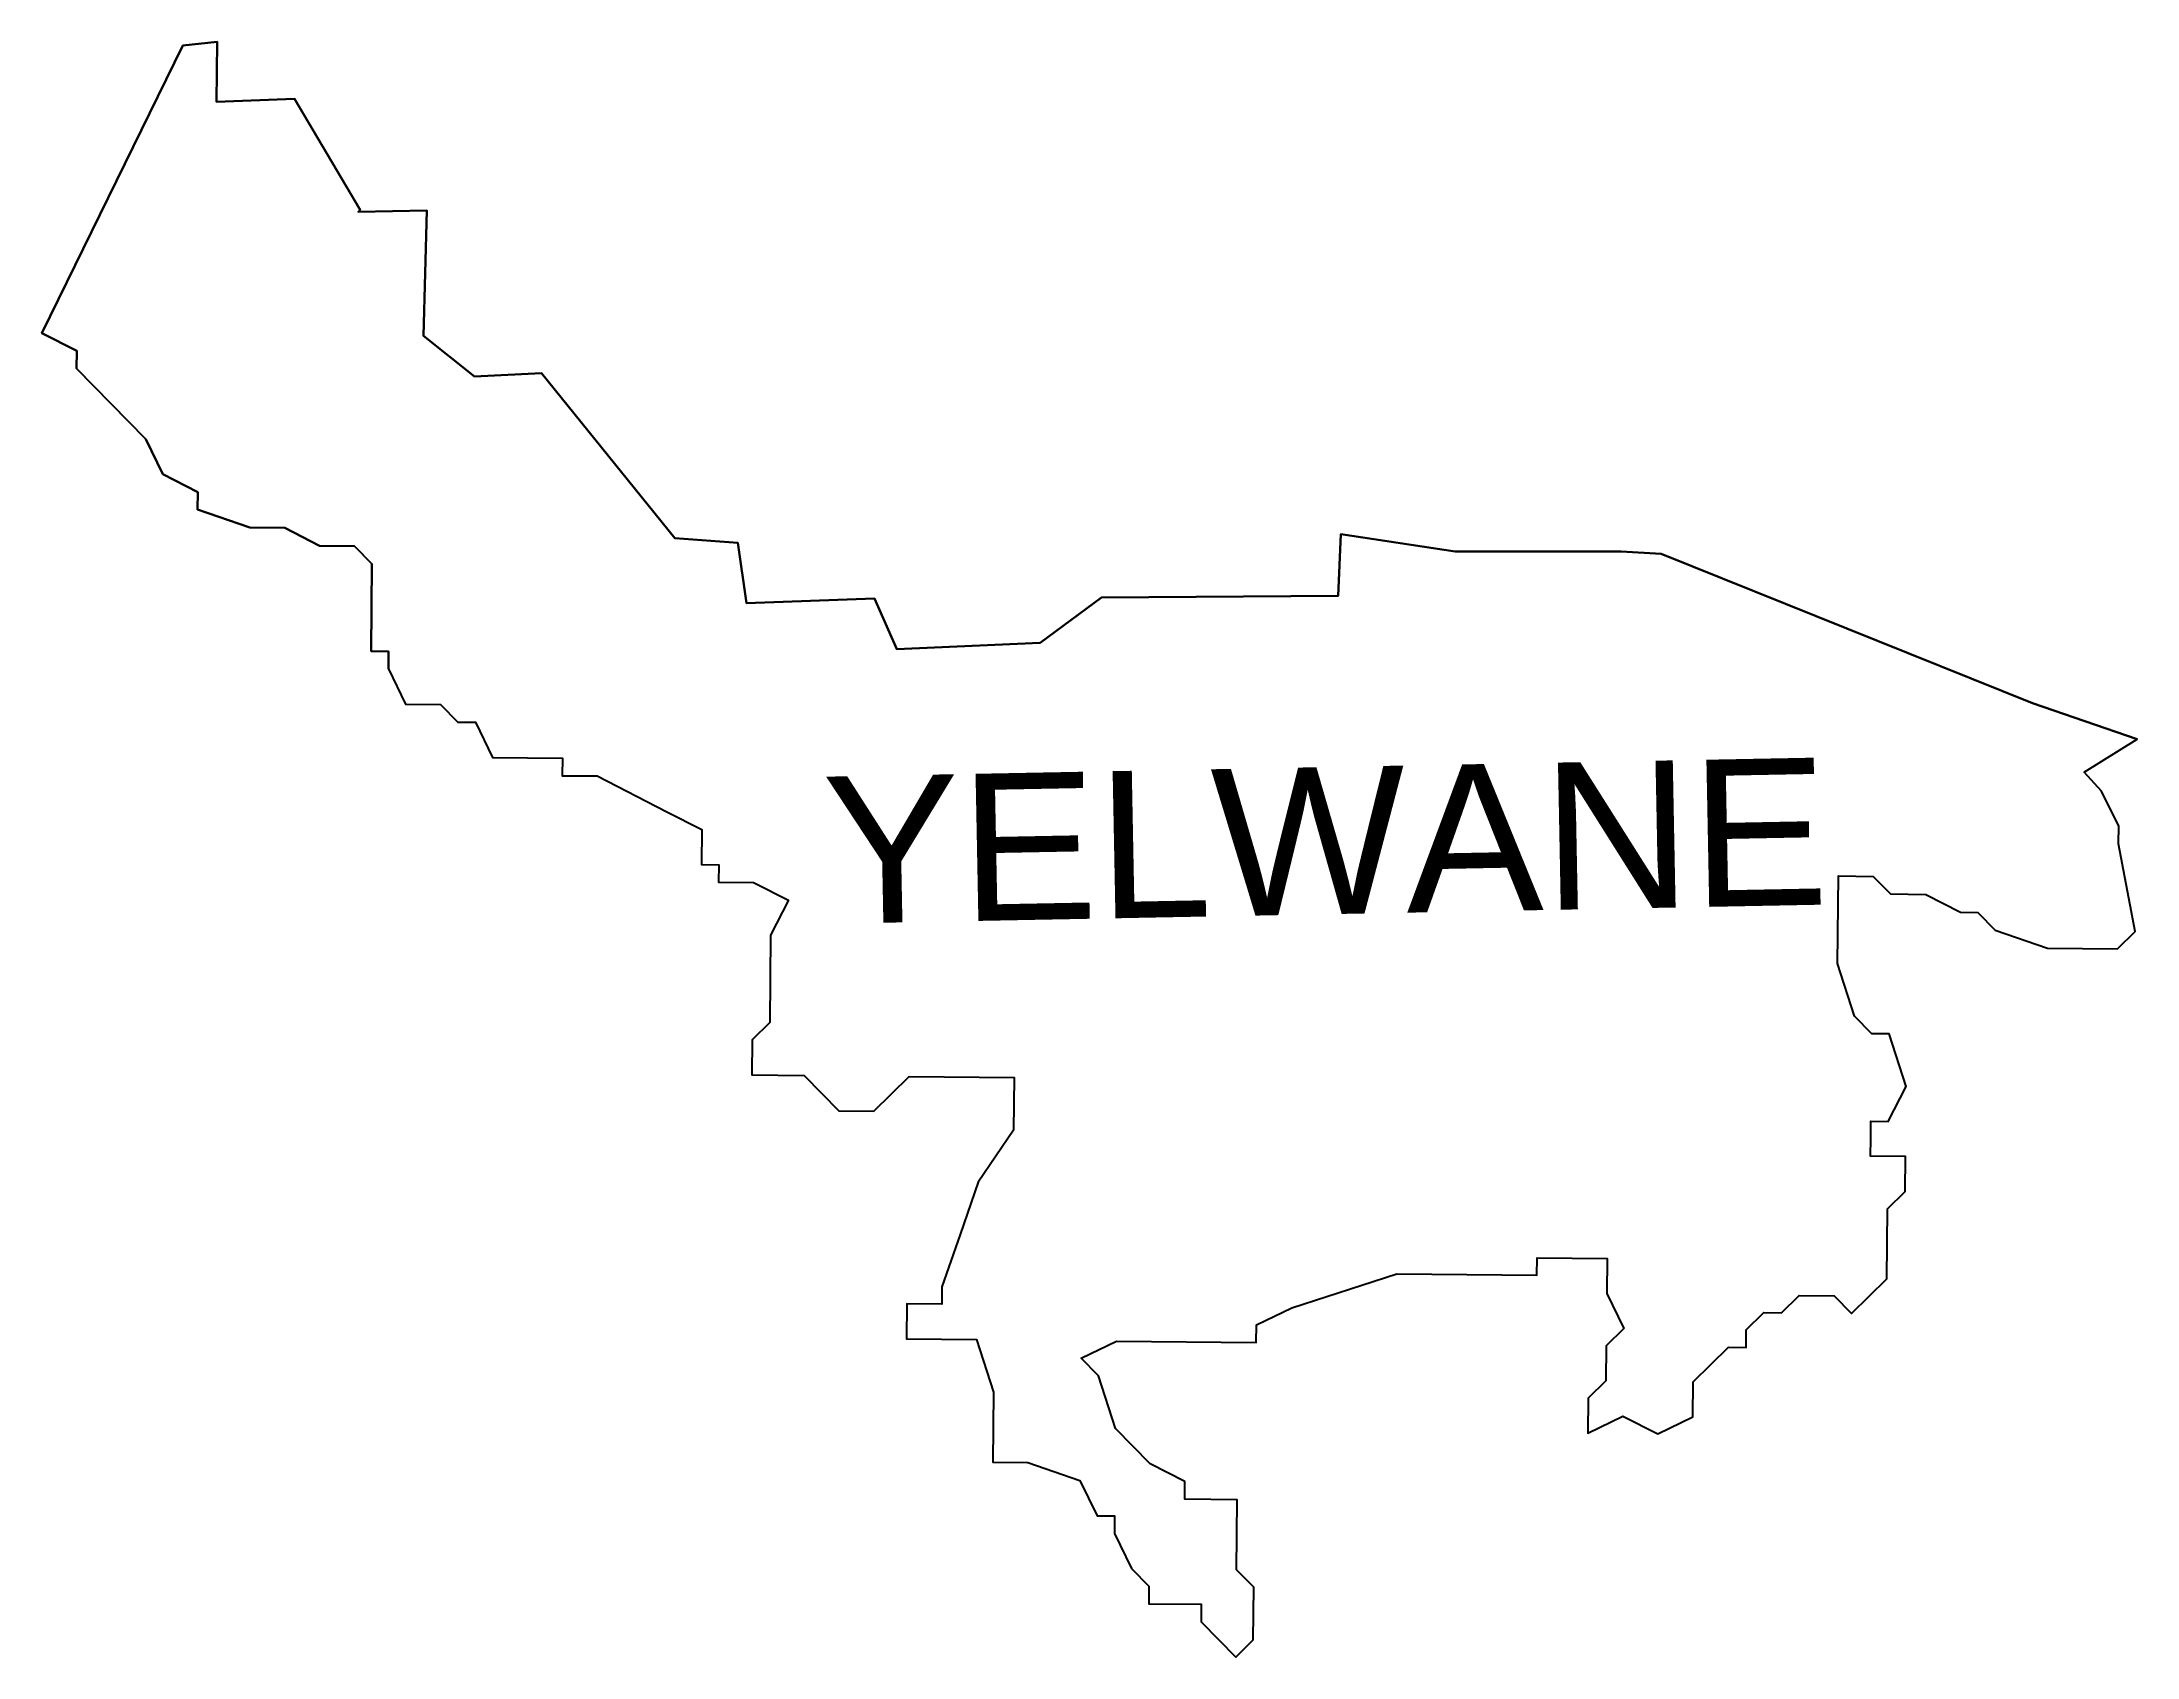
# Model space of a CAD drawing. Header units: metres. Extents: x 274706 to 280691, y 2078293 to 2079515.
# Drawn here: x 279143 to 280691, y 2078294 to 2079488 of the extents above.
import ezdxf

# ---------------------------------------------------------------- set-up
doc = ezdxf.new("R2010")
doc.units = ezdxf.units.M
for name, color, linetype in [('TALUKA BOUNDRY', 150, 'Continuous'), ('VILLAGE BOUNDRY', 10, 'Continuous'), ('VILLAGE NAME', 250, 'Continuous')]:
    doc.layers.add(name, color=color, linetype=linetype)

msp = doc.modelspace()

# ---------------------------------------------------------------- linework, layer by layer
at = {"layer": 'TALUKA BOUNDRY'}
msp.add_polyline3d([(279246.6, 2079485, 0), (279272, 2079487.7, 0), (279271.5, 2079443.3, 0), (279271.5, 2079443.3, 0), (279329.3, 2079445.6, 0), (279377.7, 2079363.6, 0), (279376.3, 2079362.1, 0), (279427, 2079363, 0), (279424.5, 2079270.5, 0), (279424.5, 2079270.5, 0), (279462.3, 2079240.4, 0), (279511.7, 2079242.8, 0), (279610.4, 2079120.9, 0), (279656.9, 2079117.4, 0), (279663.4, 2079072.9, 0), (279757.9, 2079076.3, 0), (279774.4, 2079039, 0), (279880.2, 2079043.7, 0), (279925.7, 2079077.2, 0), (280100.6, 2079078.2, 0), (280102.6, 2079124, 0), (280187.1, 2079111.2, 0), (280187.1, 2079111.2, 0), (280309.7, 2079111.2, 0), (280339.3, 2079109.4, 0)], dxfattribs=at)
at = {"layer": 'VILLAGE BOUNDRY'}
msp.add_lwpolyline([(280494.1, 2078677.1), (280494.2, 2078690), (280507.1, 2078689.9), (280520.3, 2078715.6), (280507.8, 2078754.5), (280494.8, 2078754.7), (280482, 2078767.7), (280469.5, 2078806.7), (280470.2, 2078871.3), (280496, 2078871), (280508.8, 2078858), (280534.7, 2078857.7), (280560.4, 2078844.5), (280573.3, 2078844.4), (280586.1, 2078831.3), (280624.8, 2078818), (280676.5, 2078817.5), (280689.5, 2078830.3), (280677.2, 2078895), (280677.4, 2078908), (280664.7, 2078934), (280651.9, 2078947.9), (280690.9, 2078972.5), (280613.7, 2078999.1), (280339.3, 2079109.4), (280309.7, 2079111.2), (280187.1, 2079111.2), (280102.6, 2079124), (280100.6, 2079078.2), (279925.7, 2079077.2), (279880.2, 2079043.7), (279774.4, 2079039), (279757.9, 2079076.3), (279663.4, 2079072.9), (279656.9, 2079117.4), (279610.4, 2079120.9), (279511.7, 2079242.8), (279462.3, 2079240.4), (279424.5, 2079270.5), (279427, 2079363), (279376.3, 2079362.1), (279377.7, 2079363.6), (279329.3, 2079445.6), (279271.5, 2079443.3), (279272, 2079487.7), (279246.6, 2079485), (279142.6, 2079272.5), (279168.3, 2079259.3), (279168.2, 2079246.4), (279219.4, 2079194.2), (279232, 2079168.2), (279257.8, 2079155), (279257.6, 2079142.1), (279296.3, 2079128.8), (279322.2, 2079128.5), (279347.8, 2079115.3), (279373.7, 2079115.1), (279386.5, 2079102), (279385.8, 2079037.4), (279398.8, 2079037.2), (279398.7, 2079024.3), (279411.3, 2078998.3), (279437.2, 2078998.1), (279450, 2078985), (279462.9, 2078984.9), (279475.6, 2078958.9), (279527.3, 2078958.4), (279527.1, 2078945.4), (279553, 2078945.2), (279604.5, 2078918.8), (279630.2, 2078905.6), (279629.9, 2078879.7), (279642.8, 2078879.6), (279642.7, 2078866.7), (279668.5, 2078866.4), (279694.3, 2078853.3), (279681.1, 2078827.5), (279680.4, 2078762.9), (279667.4, 2078750.1), (279667.1, 2078724.2), (279705.9, 2078723.9), (279731.5, 2078697.7), (279757.3, 2078697.5), (279770.4, 2078710.3), (279783.5, 2078723.1), (279861, 2078722.3), (279860.6, 2078683.5), (279834.4, 2078645), (279821.1, 2078606.4), (279807.7, 2078567.7), (279807.6, 2078554.8), (279781.8, 2078555), (279781.5, 2078529.2), (279833.2, 2078528.7), (279845.8, 2078489.7), (279845.2, 2078438), (279871.1, 2078437.8), (279909.7, 2078424.5), (279922.4, 2078398.5), (279935.3, 2078398.3), (279935.2, 2078385.4), (279947.8, 2078359.4), (279960.7, 2078346.3), (279960.5, 2078333.4), (279999.3, 2078333), (279999.2, 2078320.1), (280024.8, 2078294), (280037.8, 2078306.8), (280038.2, 2078345.6), (280025.4, 2078358.6), (280026, 2078410.3), (279987.2, 2078410.7), (279987.3, 2078423.7), (279961.6, 2078436.9), (279936, 2078463), (279923.5, 2078501.9), (279910.6, 2078514.9), (279936.6, 2078527.6), (280040, 2078526.6), (280040.2, 2078539.5), (280066.2, 2078552.1), (280144, 2078577.2), (280247.4, 2078576.2), (280247.5, 2078589.1), (280299.2, 2078588.6), (280299, 2078562.7), (280311.7, 2078536.8), (280298.6, 2078524), (280298.3, 2078498.1), (280285.3, 2078485.3), (280285, 2078459.5), (280311, 2078472.1), (280336.7, 2078458.9), (280362.7, 2078471.6), (280362.9, 2078497.5), (280389.1, 2078523.1), (280402, 2078522.9), (280402.1, 2078535.8), (280415.2, 2078548.6), (280428.1, 2078548.5), (280441.2, 2078561.3), (280467, 2078561.1), (280479.8, 2078548), (280505.9, 2078573.6), (280506.4, 2078625.3), (280519.5, 2078638.1), (280519.8, 2078663.9), (280493.9, 2078664.2)], close=True, dxfattribs=at)
for points in [[(279398.7, 2079024.3), (279398.8, 2079037.2), (279385.8, 2079037.4), (279386.5, 2079102), (279373.7, 2079115.1), (279347.8, 2079115.3), (279322.2, 2079128.5), (279296.3, 2079128.8), (279257.6, 2079142.1), (279257.8, 2079155), (279232, 2079168.2), (279219.4, 2079194.2), (279168.2, 2079246.4), (279168.3, 2079259.3), (279142.6, 2079272.5), (279246.6, 2079485)], [(280339.3, 2079109.4), (280613.7, 2078999.1), (280690.9, 2078972.5)]]:
    msp.add_lwpolyline(points, dxfattribs=at)

# ---------------------------------------------------------------- texts
at = {"layer": 'VILLAGE NAME', "insert": (279718.8, 2078944.6), "char_height": 108.748, "attachment_point": 1, "rotation": 1.1028}
msp.add_mtext_dynamic_manual_height_columns('{\\fArial|b0|i0|c0|p34;YELWANE}', width=726.929, gutter_width=543.7, heights=[0], dxfattribs=at)

doc.saveas('drawing.dxf')
